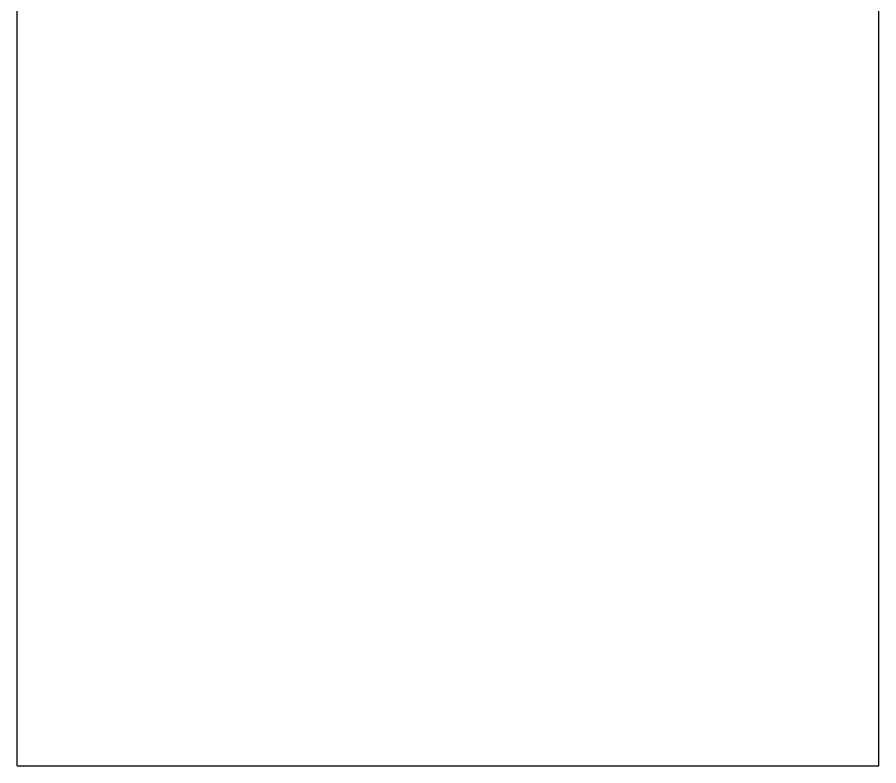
# Model space of a CAD drawing. Extents: x -1899985 to 1774885, y 556286 to 2175695.
# Drawn here: x -650175.8 to -650097.2, y 577242.6 to 577310.9 of the extents above; entities that cross this region are included whole.
import ezdxf

# ---------------------------------------------------------------- set-up
doc = ezdxf.new("R2010")
doc.units = 0
doc.header["$LTSCALE"] = 10
doc.header["$MEASUREMENT"] = 0
for name, color, linetype in [('20剖面图$0$A-LIN-V', 9, 'Continuous'), ('20剖面图$0$S-SB', 21, 'Continuous'), ('20剖面图$0$取电臂', 7, 'Continuous'), ('A-LIN-V', 9, 'Continuous')]:
    doc.layers.add(name, color=color, linetype=linetype)

# ---------------------------------------------------------------- blocks, each defined once
blk = doc.blocks.new('20剖面图$0$吊车5')
at = {"layer": '20剖面图$0$取电臂', "color": 3, "linetype": 'Continuous'}
for p, q in [((1559786.548, -80015.48), (1559786.548, -79836.337)), ((1559786.548, -80015.48), (1559786.548, -79836.337)), ((1559865.12, -80015.48), (1559865.12, -79836.337)), ((1559865.12, -80015.48), (1559865.12, -79836.337)), ((1559786.548, -80015.48), (1559792.834, -80015.48)), ((1559786.548, -80015.48), (1559792.834, -80015.48)), ((1559792.834, -80015.48), (1559858.834, -80015.48)), ((1559792.834, -80015.48), (1559858.834, -80015.48)), ((1559858.834, -80015.48), (1559865.12, -80015.48)), ((1559858.834, -80015.48), (1559865.12, -80015.48))]:
    blk.add_line(p, q, dxfattribs=at)
blk = doc.blocks.new('20剖面图$0$w42432')
at = {"layer": '20剖面图$0$S-SB'}
blk.add_blockref('20剖面图$0$吊车5', (-2227912.336, 657258.075), dxfattribs=at)
blk = doc.blocks.new('20剖面图')
at = {"layer": '20剖面图$0$A-LIN-V'}
blk.add_blockref('20剖面图$0$w42432', (17950, 0), dxfattribs=at)

msp = doc.modelspace()

# ---------------------------------------------------------------- block references
at = {"layer": 'A-LIN-V'}
msp.add_blockref('20剖面图', (0, 0), dxfattribs=at)

doc.saveas('drawing.dxf')
